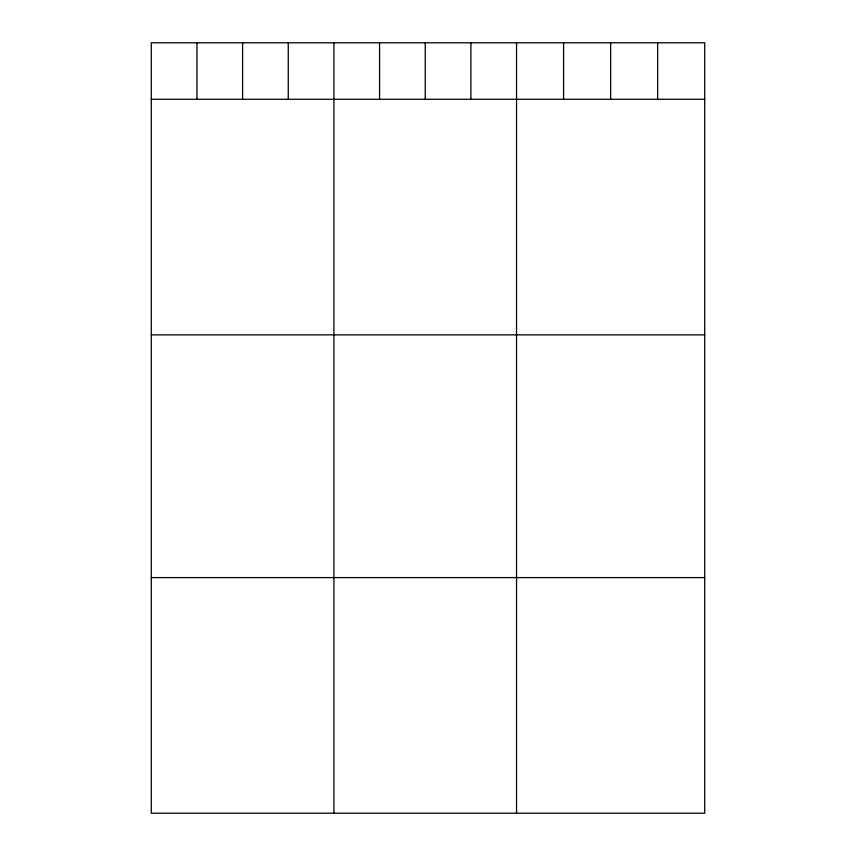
<?xml version="1.0" encoding="UTF-8"?>
<svg xmlns="http://www.w3.org/2000/svg" width="856" height="856" viewBox="0 0 856 856"><rect width="100%" height="100%" fill="white"/><g stroke="black" fill="none" stroke-linecap="round" stroke-linejoin="round"><path stroke-width="1.28" d="M704.713 99.275L704.713 813.2L151.287 813.2L151.287 42.8L704.713 42.8L704.713 99.275L151.287 99.275M151.287 334.867L704.713 334.867M151.287 577.607L704.713 577.607M657.665 42.8L657.665 99.275M610.628 42.8L610.628 99.275M563.59 42.8L563.59 99.275M516.543 42.8L516.543 813.2M470.886 42.8L470.886 99.275M425.229 42.8L425.229 99.275M379.572 42.8L379.572 99.275M333.915 42.8L333.915 813.2M288.258 42.8L288.258 99.275M242.601 42.8L242.601 99.275M196.944 42.8L196.944 99.275"/></g></svg>
